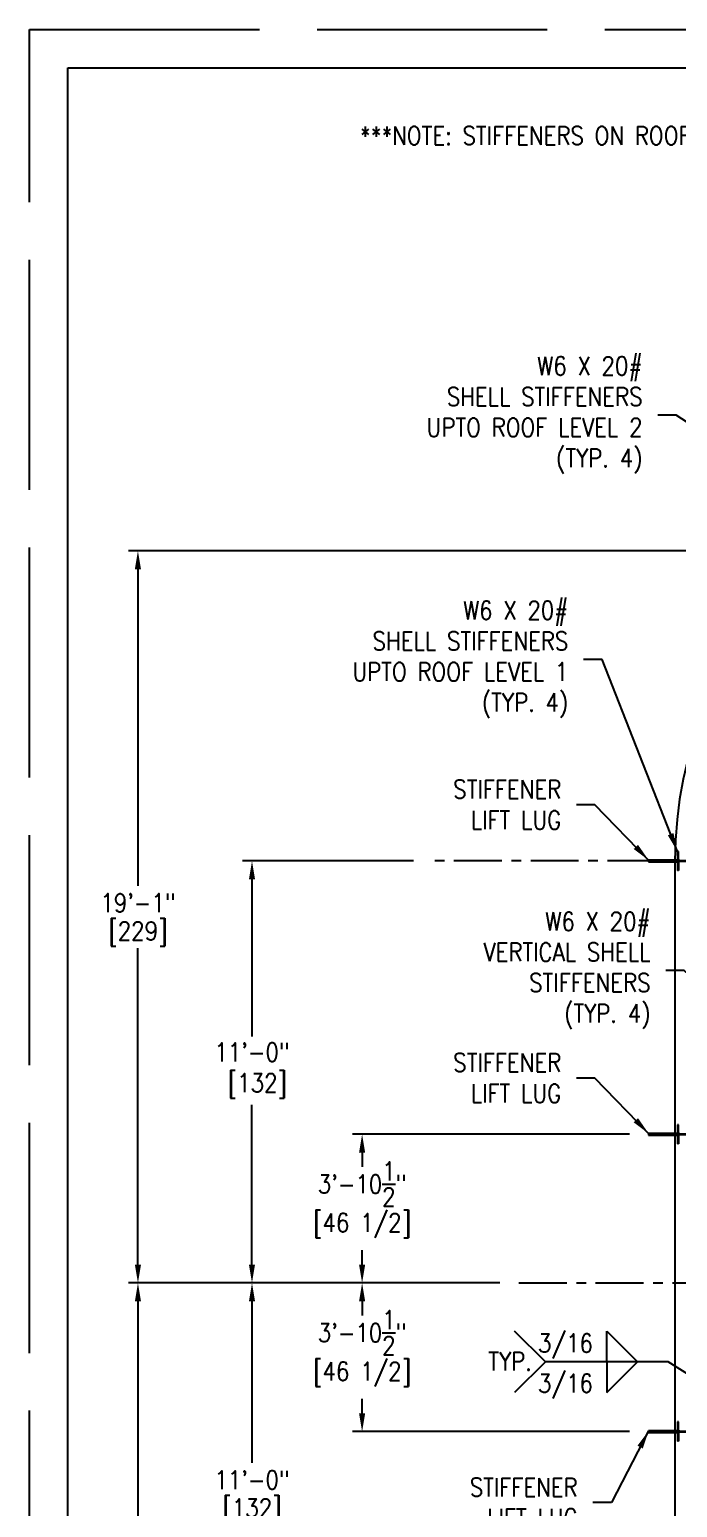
# Model space of a CAD drawing. Extents: x -36 to 1116, y 36 to 900.
# Drawn here: x -36 to 166.8, y 437.7 to 900 of the extents above; entities that cross this region are included whole.
import ezdxf
from ezdxf.enums import TextEntityAlignment as Align

# ---------------------------------------------------------------- set-up
doc = ezdxf.new("R2010")
doc.units = 0
doc.header["$LTSCALE"] = 12
doc.header["$MEASUREMENT"] = 0
doc.header["$PDMODE"] = 33
doc.header["$PDSIZE"] = -0.5
doc.linetypes.add('AM_ISO02W050', pattern=[7.5, 6, -1.5])
doc.linetypes.add('CENTER', pattern=[2, 1.25, -0.25, 0.25, -0.25])
doc.layers.get('0').update_dxf_attribs({"linetype": 'CONTINUOUS'})
doc.layers.get('Defpoints').update_dxf_attribs({"linetype": 'CONTINUOUS'})
for name, color, linetype in [('6X20', 3, 'CONTINUOUS'), ('CENTER', 6, 'CENTER'), ('COVER', 3, 'CONTINUOUS'), ('DIM', 1, 'CONTINUOUS'), ('SHELL', 40, 'CONTINUOUS'), ('TEXT', 4, 'CONTINUOUS')]:
    doc.layers.add(name, color=color, linetype=linetype)
doc.layers.add('AM_7', color=142, linetype='CENTER', lineweight=25)
doc.styles.add('ROMANS', font='ROMANS.shx', dxfattribs={"width": 0.85, "height": 5.76})
doc.styles.get("Standard").update_dxf_attribs({"font": 'sanss___.ttf'})
doc.dimstyles.get("Standard").update_dxf_attribs({"dimtxt": 0.18, "dimasz": 0.18, "dimexe": 0.18, "dimexo": 0.0625, "dimgap": 0.09, "dimtad": 0, "dimtih": 1, "dimtoh": 1, "dimdec": 4, "dimzin": 0, "dimdsep": 46, "dimtxsty": 'Standard', "dimcen": 0.09, "dimadec": 0, "dimazin": 0, "dimtfac": 1, "dimtdec": 4, "dimtofl": 0, "dimtmove": 0, "dimatfit": 3, "dimfxl": 1, "dimtolj": 1, "dimtzin": 0, "dimarcsym": 0})

# ---------------------------------------------------------------- blocks, each defined once
blk = doc.blocks.new('A$C1b871768')
at = {"layer": '6X20'}
for p, q in [((-5.88, 3), (-6.25, 3)), ((-6.25, 3), (-6.25, -3)), ((-5.88, 0.44), (-5.88, 3)), ((-5.5, 0.12), (-0.75, 0.12)), ((-0.38, 3), (0, 3)), ((-0.38, 0.44), (-0.38, 3)), ((0, 3), (0, -3)), ((-5.88, -3), (-6.25, -3)), ((-5.88, -0.44), (-5.88, -3)), ((-5.5, -0.12), (-0.75, -0.12)), ((-0.38, -0.44), (-0.38, -3)), ((-0.38, -3), (0, -3))]:
    blk.add_line(p, q, dxfattribs=at)
for points in [[(-5.5, 0.12, -0.083285), (-5.65, 0.15, -0.09084), (-5.77, 0.22, -0.104065), (-5.85, 0.32, -0.115836), (-5.88, 0.44, -0.115836)], [(-0.75, 0.12, 0.083285), (-0.6, 0.15, 0.09084), (-0.48, 0.22, 0.104065), (-0.4, 0.32, 0.115836), (-0.38, 0.44, 0.115836)], [(-5.5, -0.12, 0.083285), (-5.65, -0.15, 0.09084), (-5.77, -0.22, 0.104065), (-5.85, -0.32, 0.115836), (-5.88, -0.44, 0.115836)], [(-0.75, -0.12, -0.083285), (-0.6, -0.15, -0.09084), (-0.48, -0.22, -0.104065), (-0.4, -0.32, -0.115836), (-0.38, -0.44, -0.115836)]]:
    blk.add_lwpolyline(points, format="xyb", dxfattribs=at)
at = {"layer": 'CENTER'}
blk.add_line((-7.24, 0), (0.99, 0), dxfattribs=at)
blk = doc.blocks.new('*D176')
at = {"layer": 'Defpoints', "color": 0, "transparency": 16777216}
for p in [(401.2, 703.6), (356.92, 654.86), (90.14, 639.93), (495.83, 639.93), (226.98, 636.72)]:
    blk.add_point(p, dxfattribs=at)
at = {"layer": 'DIM', "color": 0, "lineweight": -2, "transparency": 16777216}
for start, end in [(14.1781, 18.3053), (2.6947, 6.8652)]:
    blk.add_arc((235.35, 639.93), 122.48, start, end, dxfattribs=at)
at = {"layer": 'DIM', "color": 0, "transparency": 16777216}
for points in [[(350.74, 678.08), (352.54, 678.73), (349.7, 683.83)], [(358.66, 645.72), (356.74, 645.67), (357.84, 639.93)]]:
    blk.add_solid(points, dxfattribs=at)
at = {"layer": 'DIM', "color": 0, "transparency": 16777216, "insert": (355.79, 662.26), "char_height": 5.76, "attachment_point": 5, "style": 'ROMANS'}
blk.add_mtext('\\A1;21°', dxfattribs=at)
blk = doc.blocks.new('*D183')
at = {"layer": 'Defpoints', "color": 0, "transparency": 16777216}
for p in [(68.07, 554.43), (157.73, 554.43), (117.16, 507.93)]:
    blk.add_point(p, dxfattribs=at)
at = {"layer": 'DIM', "color": 0, "lineweight": -2, "transparency": 16777216}
for p, q in [((151.73, 554.43), (65.07, 554.43)), ((68.07, 548.67), (68.07, 544.21)), ((68.07, 513.69), (68.07, 518.16)), ((111.16, 507.93), (65.07, 507.93))]:
    blk.add_line(p, q, dxfattribs=at)
at = {"layer": 'DIM', "color": 0, "transparency": 16777216}
for points in [[(67.11, 548.67), (69.03, 548.67), (68.07, 554.43)], [(67.11, 513.69), (69.03, 513.69), (68.07, 507.93)]]:
    blk.add_solid(points, dxfattribs=at)
at = {"layer": 'DIM', "color": 0, "transparency": 16777216, "char_height": 5.76, "attachment_point": 5, "style": 'ROMANS'}
for s, insert in [('\\A1;3\'-10{\\H1x;\\S1/2;}"', (68.07, 538.86)), ('\\A1;[46 1/2]', (68.07, 525.84))]:
    blk.add_mtext(s, dxfattribs=dict(at, insert=insert))
blk = doc.blocks.new('*D184')
at = {"layer": 'Defpoints', "color": 0, "transparency": 16777216}
for p in [(117.16, 507.93), (68.07, 461.43), (157.73, 461.43)]:
    blk.add_point(p, dxfattribs=at)
at = {"layer": 'DIM', "color": 0, "lineweight": -2, "transparency": 16777216}
for p, q in [((111.16, 507.93), (65.07, 507.93)), ((68.07, 502.17), (68.07, 497.71)), ((68.07, 467.19), (68.07, 471.66)), ((151.73, 461.43), (65.07, 461.43))]:
    blk.add_line(p, q, dxfattribs=at)
at = {"layer": 'DIM', "color": 0, "transparency": 16777216}
for points in [[(67.11, 502.17), (69.03, 502.17), (68.07, 507.93)], [(67.11, 467.19), (69.03, 467.19), (68.07, 461.43)]]:
    blk.add_solid(points, dxfattribs=at)
at = {"layer": 'DIM', "color": 0, "transparency": 16777216, "char_height": 5.76, "attachment_point": 5, "style": 'ROMANS'}
for s, insert in [('\\A1;3\'-10{\\H1x;\\S1/2;}"', (68.07, 492.36)), ('\\A1;[46 1/2]', (68.07, 479.34))]:
    blk.add_mtext(s, dxfattribs=dict(at, insert=insert))
blk = doc.blocks.new('*D185')
at = {"layer": 'Defpoints', "color": 0, "transparency": 16777216}
for p in [(33.61, 639.93), (90.14, 639.93), (117.16, 507.93)]:
    blk.add_point(p, dxfattribs=at)
at = {"layer": 'DIM', "color": 0, "lineweight": -2, "transparency": 16777216}
for p, q in [((84.14, 639.93), (30.61, 639.93)), ((33.61, 634.17), (33.61, 585.06)), ((33.61, 513.69), (33.61, 563.66)), ((111.16, 507.93), (30.61, 507.93))]:
    blk.add_line(p, q, dxfattribs=at)
at = {"layer": 'DIM', "color": 0, "transparency": 16777216}
for points in [[(32.65, 634.17), (34.57, 634.17), (33.61, 639.93)], [(32.65, 513.69), (34.57, 513.69), (33.61, 507.93)]]:
    blk.add_solid(points, dxfattribs=at)
at = {"layer": 'DIM', "color": 0, "transparency": 16777216, "insert": (33.61, 574.36), "char_height": 5.76, "attachment_point": 5, "style": 'ROMANS'}
blk.add_mtext('\\A1;11\'-0"\\P [132]', dxfattribs=at)
blk = doc.blocks.new('*D186')
at = {"layer": 'Defpoints', "color": 0, "transparency": 16777216}
for p in [(117.16, 507.93), (33.61, 375.93), (90.14, 375.93)]:
    blk.add_point(p, dxfattribs=at)
at = {"layer": 'DIM', "color": 0, "lineweight": -2, "transparency": 16777216}
for p, q in [((111.16, 507.93), (30.61, 507.93)), ((33.61, 502.17), (33.61, 451.67)), ((33.61, 381.69), (33.61, 432.2)), ((84.14, 375.93), (30.61, 375.93))]:
    blk.add_line(p, q, dxfattribs=at)
at = {"layer": 'DIM', "color": 0, "transparency": 16777216}
for points in [[(32.65, 502.17), (34.57, 502.17), (33.61, 507.93)], [(32.65, 381.69), (34.57, 381.69), (33.61, 375.93)]]:
    blk.add_solid(points, dxfattribs=at)
at = {"layer": 'DIM', "color": 0, "transparency": 16777216, "char_height": 5.76, "attachment_point": 5, "style": 'ROMANS'}
for s, insert in [('\\A1;11\'-0"', (33.61, 446.32)), ('\\A1;[132]', (33.61, 436.59))]:
    blk.add_mtext(s, dxfattribs=dict(at, insert=insert))
blk = doc.blocks.new('*D187')
at = {"layer": 'Defpoints', "color": 0, "transparency": 16777216}
for p in [(-2.08, 736.93), (226.48, 736.93), (117.16, 507.93)]:
    blk.add_point(p, dxfattribs=at)
at = {"layer": 'DIM', "color": 0, "lineweight": -2, "transparency": 16777216}
for p, q in [((220.48, 736.93), (-5.08, 736.93)), ((-2.08, 731.17), (-2.08, 632.17)), ((-2.08, 513.69), (-2.08, 612.7)), ((111.16, 507.93), (-5.08, 507.93))]:
    blk.add_line(p, q, dxfattribs=at)
at = {"layer": 'DIM', "color": 0, "transparency": 16777216}
for points in [[(-3.04, 731.17), (-1.12, 731.17), (-2.08, 736.93)], [(-3.04, 513.69), (-1.12, 513.69), (-2.08, 507.93)]]:
    blk.add_solid(points, dxfattribs=at)
at = {"layer": 'DIM', "color": 0, "transparency": 16777216, "char_height": 5.76, "attachment_point": 5, "style": 'ROMANS'}
for s, insert in [('\\A1;19\'-1"', (-2.08, 626.82)), ('\\A1;[229]', (-2.08, 617.09))]:
    blk.add_mtext(s, dxfattribs=dict(at, insert=insert))
blk = doc.blocks.new('*D188')
at = {"layer": 'Defpoints', "color": 0, "transparency": 16777216}
for p in [(117.16, 507.93), (-2.08, 278.93), (226.48, 278.93)]:
    blk.add_point(p, dxfattribs=at)
at = {"layer": 'DIM', "color": 0, "lineweight": -2, "transparency": 16777216}
for p, q in [((111.16, 507.93), (-5.08, 507.93)), ((-2.08, 502.17), (-2.08, 403.17)), ((-2.08, 284.69), (-2.08, 383.7)), ((220.48, 278.93), (-5.08, 278.93))]:
    blk.add_line(p, q, dxfattribs=at)
at = {"layer": 'DIM', "color": 0, "transparency": 16777216}
for points in [[(-3.04, 502.17), (-1.12, 502.17), (-2.08, 507.93)], [(-3.04, 284.69), (-1.12, 284.69), (-2.08, 278.93)]]:
    blk.add_solid(points, dxfattribs=at)
at = {"layer": 'DIM', "color": 0, "transparency": 16777216, "char_height": 5.76, "attachment_point": 5, "style": 'ROMANS'}
for s, insert in [('\\A1;19\'-1"', (-2.08, 397.82)), ('\\A1;[229]', (-2.08, 388.09))]:
    blk.add_mtext(s, dxfattribs=dict(at, insert=insert))

msp = doc.modelspace()

# ---------------------------------------------------------------- linework, layer by layer
for p, q in [((-24, 72), (-24, 888)), ((-24, 888), (1080, 888))]:
    msp.add_line(p, q)
at = {"layer": 'AM_7'}
for p, q in [((163.613665, 554.434393), (420.181813, 554.434393)), ((163.613665, 461.434393), (268.981813, 461.434393)), ((163.613665, 461.434393), (420.181813, 461.434393))]:
    msp.add_line(p, q, dxfattribs=at)
at = {"layer": 'CENTER'}
for p, q in [((495.825871, 639.934393), (90.137756, 639.934393)), ((117.155369, 507.934393), (468.808258, 507.934393))]:
    msp.add_line(p, q, dxfattribs=at)
at = {"layer": 'COVER'}
for p, q in [((166.731813, 640.184393), (157.731813, 640.184393)), ((157.731813, 640.184393), (157.731813, 639.684393)), ((157.731813, 639.684393), (166.731813, 639.684393)), ((160.169313, 640.184393), (160.169313, 639.684393)), ((161.294313, 640.184393), (161.294313, 639.684393)), ((166.731813, 639.684393), (166.731813, 640.184393)), ((166.731813, 554.684393), (157.731813, 554.684393)), ((157.731813, 554.684393), (157.731813, 554.184393)), ((157.731813, 554.184393), (166.731813, 554.184393)), ((160.169313, 554.684393), (160.169313, 554.184393)), ((161.294313, 554.684393), (161.294313, 554.184393)), ((166.731813, 554.184393), (166.731813, 554.684393)), ((166.731813, 461.684393), (157.731813, 461.684393)), ((157.731813, 461.684393), (157.731813, 461.184393)), ((157.731813, 461.184393), (166.731813, 461.184393)), ((160.169313, 461.684393), (160.169313, 461.184393)), ((161.294313, 461.684393), (161.294313, 461.184393)), ((166.731813, 461.184393), (166.731813, 461.684393))]:
    msp.add_line(p, q, dxfattribs=at)
at = {"layer": 'Defpoints', "linetype": 'AM_ISO02W050'}
for p, q in [((-36, 36), (-36, 900)), ((-36, 900), (1116, 900))]:
    msp.add_line(p, q, dxfattribs=at)
at = {"layer": 'DIM'}
for p, q in [((125.412597, 483.25062), (115.812597, 492.85062)), ((144.612597, 492.85062), (154.212597, 483.25062)), ((144.612597, 483.25062), (144.612597, 492.85062)), ((125.412597, 483.25062), (115.812597, 473.65062)), ((163.812597, 483.25062), (125.412597, 483.25062)), ((144.612597, 473.65062), (154.212597, 483.25062)), ((144.612597, 483.25062), (144.612597, 473.65062))]:
    msp.add_line(p, q, dxfattribs=at)
at = {"layer": 'SHELL'}
msp.add_line((165.981813, 639.934393), (165.981813, 375.934393), dxfattribs=at)
msp.add_arc((292.981813, 639.934393), 127, 0, 180, dxfattribs=at)

# ---------------------------------------------------------------- block references
at = {"layer": 'COVER'}
for p in [(172.981813, 639.934393), (172.981813, 554.434393), (172.981813, 461.434393)]:
    msp.add_blockref('A$C1b871768', p, dxfattribs=at)

# ---------------------------------------------------------------- texts
at = {"layer": 'DIM', "style": 'ROMANS', "width": 0.85}
for p in [(123.108597, 486.222118), (123.108597, 473.65062)]:
    msp.add_text('3/16', height=5.76, dxfattribs=at).set_placement(p)
msp.add_text('TYP.', height=5.76, dxfattribs=at).set_placement((114.375217, 483.419337), align=Align.MIDDLE_CENTER)
at = {"layer": 'DIM', "char_height": 5.76, "attachment_point": 6, "style": 'ROMANS'}
for s, insert in [('W6 X 20#\\PSHELL STIFFENERS\\PUPTO ROOF LEVEL 2\\P(TYP. 4)', (155.810192, 779.40047)), ('W6 X 20#\\PSHELL STIFFENERS\\PUPTO ROOF LEVEL 1\\P(TYP. 4)', (132.603381, 702.964672)), ('STIFFENER\\PLIFT LUG', (130.379189, 657.533331)), ('W6 X 20#\\PVERTICAL SHELL\\PSTIFFENERS\\P(TYP. 4)', (158.327631, 605.672824)), ('STIFFENER\\PLIFT LUG', (130.379189, 572.033331)), ('STIFFENER\\PLIFT LUG', (135.524008, 439.201086))]:
    msp.add_mtext(s, dxfattribs=dict(at, insert=insert))
at = {"layer": 'TEXT', "style": 'ROMANS', "width": 0.85}
msp.add_text('***NOTE: STIFFENERS ON ROOF LEVEL 2 ARE SHIPPED LOOSE***', height=5.76, dxfattribs=at).set_placement((174.506054, 866.807961), align=Align.MIDDLE_CENTER)

# ---------------------------------------------------------------- dimensions: what is measured, and where the dimension line sits
at = {"layer": 'DIM'}
for base, p2, angle, picture, middle in [((-2.077225, 736.934393), (226.481813, 736.934393), 90, '*D187', (-2.077225, 622.434393)), ((68.071017, 554.434393), (157.731813, 554.434393), 90, '*D183', (68.071017, 531.184393)), ((-2.077225, 278.934393), (226.481813, 278.934393), 270, '*D188', (-2.077225, 393.434393)), ((33.610165, 375.934393), (90.137756, 375.934393), 90, '*D186', (33.610165, 441.934393)), ((68.071017, 461.434393), (157.731813, 461.434393), 90, '*D184', (68.071017, 484.684393))]:
    dim = msp.add_linear_dim(base=base, p1=(117.155369, 507.934393), p2=p2, angle=angle, dimstyle='Standard', override={"dimscale": 48, "dimtxt": 5.76, "dimasz": 0.12, "dimexe": 0.0625, "dimexo": 0.125, "dimgap": 0.02, "dimdec": 5, "dimzin": 3, "dimlunit": 4, "dimpost": '\\X', "dimtxsty": 'ROMANS', "dimcen": 0}, dxfattribs=at)
    dim.commit()
    dim.dimension.update_dxf_attribs({"geometry": picture, "text_midpoint": middle})
dim = msp.add_angular_dim_2l(base=(356.924526, 654.861487), line1=((226.981813, 636.720958), (401.200851, 703.59738)), line2=((495.825871, 639.934393), (90.137756, 639.934393)), dimstyle='Standard', override={"dimscale": 48, "dimtxt": 5.76, "dimasz": 0.12, "dimexe": 0.0625, "dimexo": 0.125, "dimgap": 0.1, "dimzin": 3, "dimlunit": 4, "dimpost": '\\X', "dimtxsty": 'ROMANS', "dimcen": 0}, dxfattribs=at)
dim.commit()
dim.dimension.update_dxf_attribs({"geometry": '*D176', "text_midpoint": (355.786494, 662.255403)})
dim = msp.add_linear_dim(base=(33.610165, 639.934393), p1=(117.155369, 507.934393), p2=(90.137756, 639.934393), angle=90, dimstyle='Standard', override={"dimscale": 48, "dimtxt": 5.76, "dimasz": 0.12, "dimexe": 0.0625, "dimexo": 0.125, "dimgap": 0.02, "dimdec": 5, "dimzin": 3, "dimlunit": 4, "dimpost": '\\X', "dimtxsty": 'ROMANS', "dimcen": 0}, dxfattribs=at)
dim.commit()
dim.dimension.update_dxf_attribs({"geometry": '*D185', "text_midpoint": (33.610165, 574.359815), "dimtype": 160})

# ---------------------------------------------------------------- leaders
at = {"layer": 'DIM', "annotation_type": 0, "has_hookline": 1, "hookline_direction": 1}
for points, text_width in [([(221.038819, 743.72393), (166.370192, 779.40047), (160.610192, 779.40047)], 76.937143), ([(166.731813, 642.934393), (143.163381, 702.964672), (137.403381, 702.964672)], 75.538286), ([(157.731813, 640.184393), (140.939189, 657.533331), (135.179189, 657.533331)], 36.137143), ([(223.856813, 554.559393), (168.887631, 605.672824), (163.127631, 605.672824)], 58.752), ([(157.731813, 554.684393), (140.939189, 572.033331), (135.179189, 572.033331)], 36.137143), ([(157.731813, 461.684393), (146.084008, 439.201086), (140.324008, 439.201086)], 36.137143)]:
    msp.add_leader(points, dimstyle='Standard', override={"dimscale": 48, "dimtxt": 5.76, "dimasz": 0.12, "dimexe": 0.0625, "dimexo": 0.125, "dimgap": 0.1, "dimzin": 3, "dimlunit": 4, "dimpost": '\\X', "dimtxsty": 'ROMANS', "dimcen": 0}, dxfattribs=dict(at, text_width=text_width))
at = {"layer": 'DIM'}
msp.add_leader([(193.756813, 464.434393), (163.812597, 483.25062)], dimstyle='Standard', override={"dimscale": 48, "dimtxt": 5.76, "dimasz": 0.12, "dimexe": 0.0625, "dimexo": 0.125, "dimgap": 0.1, "dimlfac": 0.333333, "dimzin": 3, "dimlunit": 4, "dimpost": '\\X', "dimtxsty": 'ROMANS', "dimcen": 0}, dxfattribs=at)

doc.saveas('drawing.dxf')
